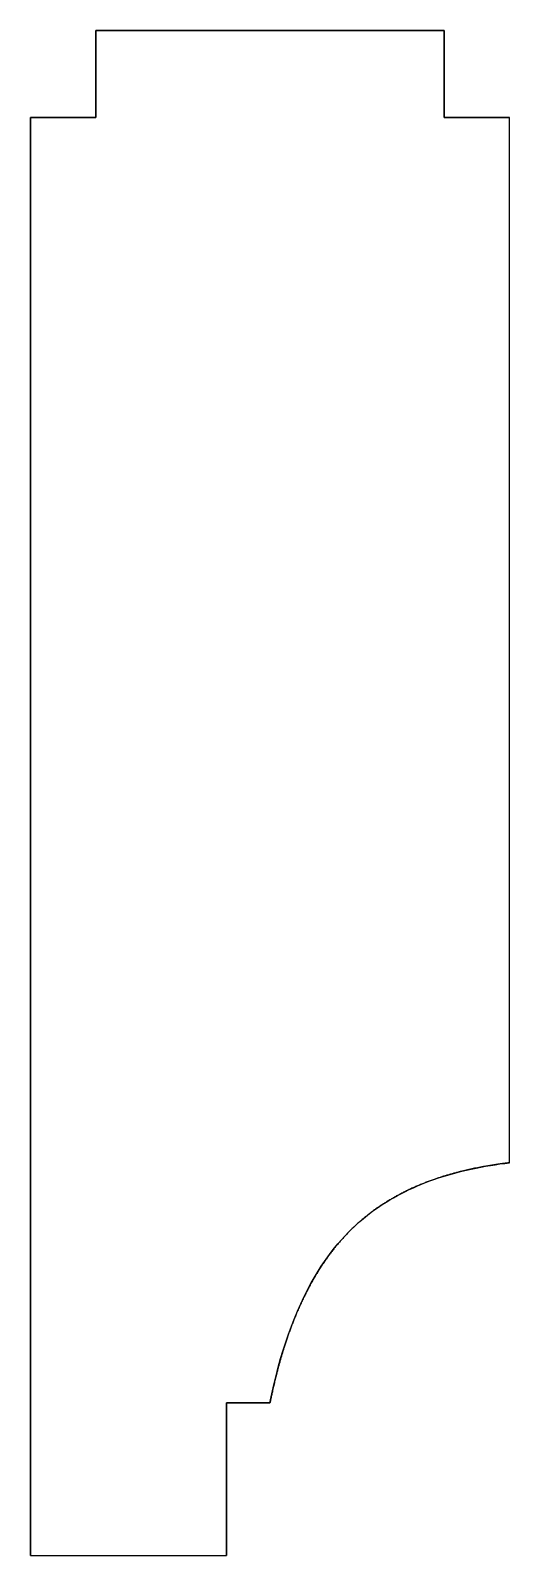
# Model space of a CAD drawing. Header units: millimetres. Extents: x -40.6 to -18.6, y 22 to 92.
import ezdxf

# ---------------------------------------------------------------- set-up
doc = ezdxf.new("R2010")
doc.units = ezdxf.units.MM
doc.layers.get('0').update_dxf_attribs({"linetype": 'CONTINUOUS'})

msp = doc.modelspace()

# ---------------------------------------------------------------- linework, layer by layer
for p, q in [((-21.623, 92), (-37.623, 92)), ((-37.623, 92), (-37.623, 88)), ((-37.623, 88), (-37.623, 92)), ((-37.623, 92), (-21.623, 92)), ((-21.623, 88), (-21.623, 92)), ((-21.623, 92), (-21.623, 88)), ((-37.623, 88), (-40.623, 88)), ((-40.623, 88), (-40.623, 22)), ((-40.623, 88), (-37.623, 88)), ((-40.623, 22), (-40.623, 88)), ((-18.623, 88), (-21.623, 88)), ((-21.623, 88), (-18.623, 88)), ((-18.623, 40.026), (-18.623, 88)), ((-18.623, 40.026), (-18.623, 88)), ((-31.623, 22), (-31.623, 29)), ((-31.623, 29), (-29.623, 29)), ((-29.623, 29), (-31.623, 29)), ((-31.623, 29), (-31.623, 22)), ((-40.623, 22), (-31.623, 22)), ((-40.623, 22), (-31.623, 22))]:
    msp.add_line(p, q)
msp.add_open_spline([(-29.623, 29), (-29.172, 31.272), (-28.496, 33.224), (-26.799, 36.096), (-25.931, 37.035), (-24.094, 38.411), (-23.121, 38.899), (-20.978, 39.651), (-19.796, 39.893), (-18.623, 40.026)], degree=3, knots=[0, 0, 0, 0, 0.694925, 0.694925, 1.25461, 1.25461, 1.764235, 1.764235, 2.316621, 2.316621, 2.316621, 2.316621])
msp.add_open_spline([(-18.623, 40.026), (-18.987, 39.985), (-19.701, 39.886), (-20.736, 39.691), (-22.037, 39.334), (-23.526, 38.716), (-24.865, 37.911), (-26.043, 36.906), (-27.056, 35.694), (-27.911, 34.287), (-28.621, 32.698), (-29.084, 31.296), (-29.374, 30.175), (-29.544, 29.397), (-29.623, 29)], degree=5)

doc.saveas('drawing.dxf')
